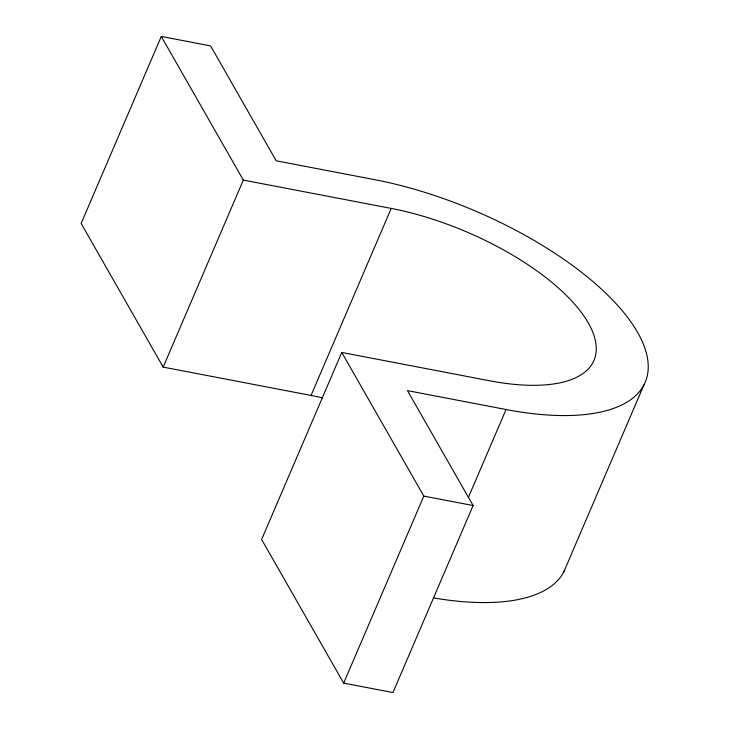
<?xml version="1.0" encoding="UTF-8"?>
<svg xmlns="http://www.w3.org/2000/svg" width="729" height="729" viewBox="0 0 729 729"><rect width="100%" height="100%" fill="white"/><g stroke="black" fill="none" stroke-linecap="round" stroke-linejoin="round"><path stroke-width="1.09" d="M468.446 497.278L506.063 409.516A222.728 90.587 23.2 0 0 637.593 332.378A222.728 90.587 23.2 0 0 374.797 179.689L276.218 160.808L210.581 45.891L161.291 36.45L81.138 223.466L163.178 367.106L311.046 395.437A167.041 67.943 23.2 0 1 322.655 397.888M163.178 367.106L243.331 180.09L161.291 36.45M311.046 395.437L391.209 208.421A167.041 67.943 23.2 0 1 588.303 322.938A167.041 67.943 23.2 0 1 489.651 380.784L341.773 352.453L261.62 539.469L343.66 683.109L392.949 692.55L473.112 505.534L407.475 390.626L506.063 409.516M343.66 683.109L423.813 496.094L341.773 352.453M563.836 571.791L643.999 384.775M243.331 180.09L391.209 208.421M423.813 496.094L473.112 505.534M564.765 569.868A222.728 90.587 23.2 0 1 434.001 597.99"/></g></svg>
